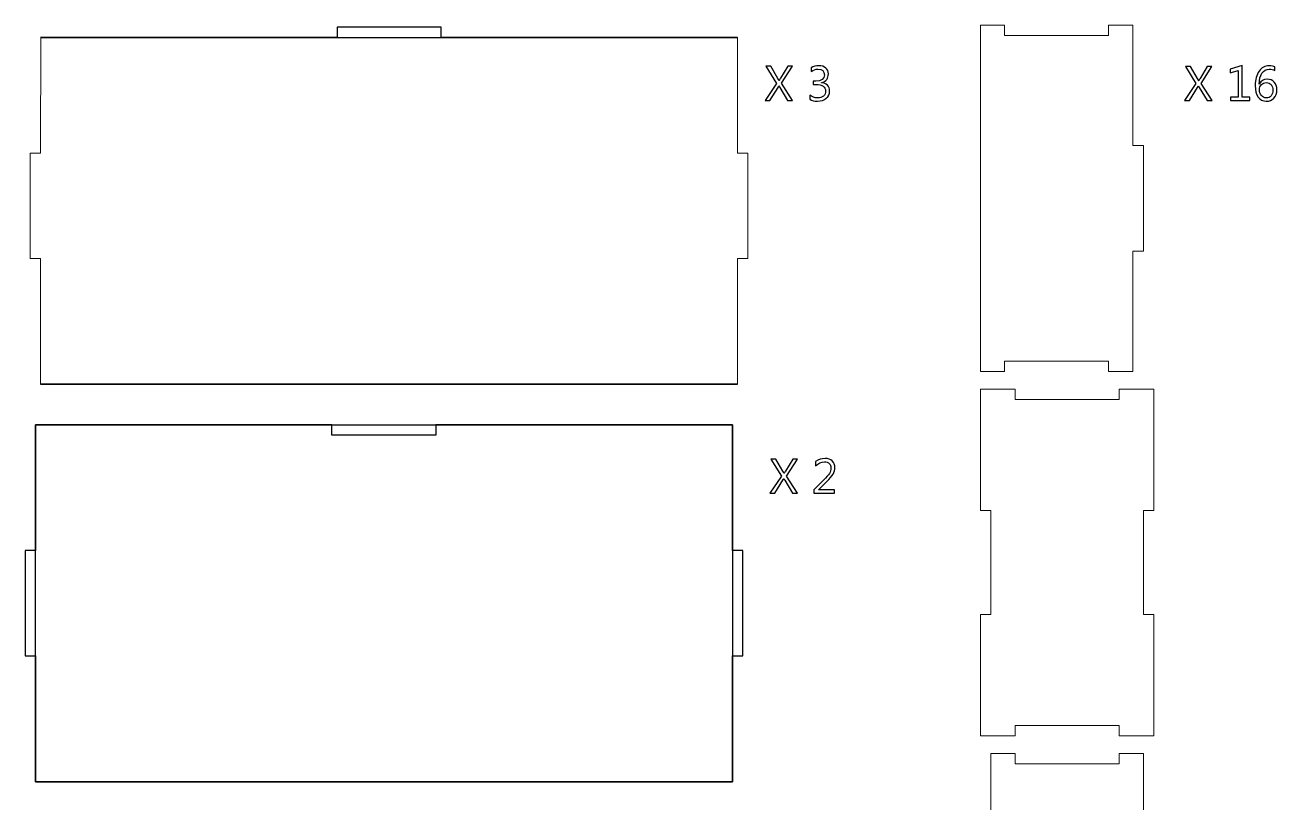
# Model space of a CAD drawing. Header units: millimetres. Extents: x -496 to -135, y -65 to 493.
# Drawn here: x -496.1 to -135.1, y 268.9 to 493.3 of the extents above; entities that cross this region are included whole.
import ezdxf

# ---------------------------------------------------------------- set-up
doc = ezdxf.new("R2010")
doc.units = ezdxf.units.MM
doc.header["$MEASUREMENT"] = 0
doc.layers.add('boxes', color=7, linetype='Continuous')

msp = doc.modelspace()

# ---------------------------------------------------------------- linework, layer by layer
at = {"layer": 'boxes', "color": 7}
for points, knots in [([(-491.6537, 489.6482), (-491.6537, 489.6482), (-406.1536, 489.6482), (-406.1536, 489.6482), (-406.1536, 489.6482), (-406.1536, 489.6482), (-406.1536, 492.6459), (-406.1536, 492.6459), (-406.1536, 492.6459), (-406.1536, 492.6459), (-376.1552, 492.6459), (-376.1552, 492.6459), (-376.1552, 492.6459), (-376.1552, 492.6459), (-376.1552, 489.6482), (-376.1552, 489.6482), (-376.1552, 489.6482), (-376.1552, 489.6482), (-290.6524, 489.6482), (-290.6524, 489.6482), (-290.6524, 489.6482), (-290.6524, 489.6482), (-491.6537, 489.6482), (-491.6537, 489.6482)], [0, 0, 0, 0, 0.16666667, 0.16666667, 0.16666667, 0.16666667, 0.33333333, 0.33333333, 0.33333333, 0.33333333, 0.5, 0.5, 0.5, 0.5, 0.66666667, 0.66666667, 0.66666667, 0.66666667, 0.83333333, 0.83333333, 0.83333333, 0.83333333, 1, 1, 1, 1]), ([(-290.6524, 389.6485), (-364.325, 389.6485), (-417.3961, 389.6485), (-491.6537, 389.6485), (-491.6537, 389.6485), (-491.6537, 389.6485), (-290.6524, 389.6485), (-290.6524, 389.6485)], [0, 0, 0, 0, 0.5, 0.5, 0.5, 0.5, 1, 1, 1, 1]), ([(-493.1228, 274.9755), (-493.1228, 274.9755), (-493.1228, 311.2764), (-493.1228, 311.2764), (-493.1228, 311.2764), (-493.1228, 311.2764), (-496.1232, 311.2764), (-496.1232, 311.2764), (-496.1232, 311.2764), (-496.1232, 311.2764), (-496.1232, 341.677), (-496.1232, 341.677), (-496.1232, 341.677), (-496.1232, 341.677), (-493.1228, 341.677), (-493.1228, 341.677), (-493.1228, 341.677), (-493.1228, 341.677), (-493.1228, 377.9752), (-493.1228, 377.9752), (-493.1228, 377.9752), (-493.1228, 377.9752), (-493.1228, 274.9755), (-493.1228, 274.9755)], [0, 0, 0, 0, 0.16666667, 0.16666667, 0.16666667, 0.16666667, 0.33333333, 0.33333333, 0.33333333, 0.33333333, 0.5, 0.5, 0.5, 0.5, 0.66666667, 0.66666667, 0.66666667, 0.66666667, 0.83333333, 0.83333333, 0.83333333, 0.83333333, 1, 1, 1, 1]), ([(-493.1228, 377.9752), (-493.1228, 377.9752), (-407.6227, 377.9752), (-407.6227, 377.9752), (-407.6227, 377.9752), (-407.6227, 377.9752), (-407.6227, 374.9775), (-407.6227, 374.9775), (-407.6227, 374.9775), (-407.6227, 374.9775), (-377.6243, 374.9775), (-377.6243, 374.9775), (-377.6243, 374.9775), (-377.6243, 374.9775), (-377.6243, 377.9752), (-377.6243, 377.9752), (-377.6243, 377.9752), (-377.6243, 377.9752), (-292.1215, 377.9752), (-292.1215, 377.9752), (-292.1215, 377.9752), (-292.1215, 377.9752), (-493.1228, 377.9752), (-493.1228, 377.9752)], [0, 0, 0, 0, 0.16666667, 0.16666667, 0.16666667, 0.16666667, 0.33333333, 0.33333333, 0.33333333, 0.33333333, 0.5, 0.5, 0.5, 0.5, 0.66666667, 0.66666667, 0.66666667, 0.66666667, 0.83333333, 0.83333333, 0.83333333, 0.83333333, 1, 1, 1, 1]), ([(-292.1215, 377.9752), (-292.1215, 377.9752), (-292.1215, 341.677), (-292.1215, 341.677), (-292.1215, 341.677), (-292.1215, 341.677), (-289.1238, 341.677), (-289.1238, 341.677), (-289.1238, 341.677), (-289.1238, 341.677), (-289.1238, 311.2764), (-289.1238, 311.2764), (-289.1238, 311.2764), (-289.1238, 311.2764), (-292.1215, 311.2764), (-292.1215, 311.2764), (-292.1215, 311.2764), (-292.1215, 311.2764), (-292.1215, 274.9755), (-292.1215, 274.9755), (-292.1215, 274.9755), (-292.1215, 274.9755), (-292.1215, 377.9752), (-292.1215, 377.9752)], [0, 0, 0, 0, 0.16666667, 0.16666667, 0.16666667, 0.16666667, 0.33333333, 0.33333333, 0.33333333, 0.33333333, 0.5, 0.5, 0.5, 0.5, 0.66666667, 0.66666667, 0.66666667, 0.66666667, 0.83333333, 0.83333333, 0.83333333, 0.83333333, 1, 1, 1, 1]), ([(-292.1215, 274.9755), (-365.7941, 274.9755), (-418.8652, 274.9755), (-493.1228, 274.9755), (-493.1228, 274.9755), (-493.1228, 274.9755), (-292.1215, 274.9755), (-292.1215, 274.9755)], [0, 0, 0, 0, 0.5, 0.5, 0.5, 0.5, 1, 1, 1, 1])]:
    msp.add_open_spline(points, degree=3, knots=knots, dxfattribs=at)
at = {"layer": 'boxes', "color": 32, "lineweight": 9}
for points in [[(-491.6537, 489.6482), (-491.6537, 489.6482), (-406.1536, 489.6482), (-406.1536, 489.6482), (-406.1536, 489.6482), (-406.1536, 489.6482), (-406.1536, 492.6459), (-406.1536, 492.6459), (-406.1536, 492.6459), (-406.1536, 492.6459), (-376.1552, 492.6459), (-376.1552, 492.6459), (-376.1552, 492.6459), (-376.1552, 492.6459), (-376.1552, 489.6482), (-376.1552, 489.6482), (-376.1552, 489.6482), (-376.1552, 489.6482), (-290.6524, 489.6482), (-290.6524, 489.6482)], [(-220.6343, 493.2942), (-220.6343, 493.2942), (-213.6361, 493.2942), (-213.6361, 493.2942), (-213.6361, 493.2942), (-213.6361, 493.2942), (-213.6361, 490.2938), (-213.6361, 490.2938), (-213.6361, 490.2938), (-213.6361, 490.2938), (-183.635, 490.2938), (-183.635, 490.2938), (-183.635, 490.2938), (-183.635, 490.2938), (-183.635, 493.2942), (-183.635, 493.2942), (-183.635, 493.2942), (-183.635, 493.2942), (-176.6341, 493.2942), (-176.6341, 493.2942)], [(-176.6341, 493.2942), (-176.6341, 493.2942), (-176.6341, 458.4962), (-176.6341, 458.4962), (-176.6341, 458.4962), (-176.6341, 458.4962), (-173.6364, 458.4962), (-173.6364, 458.4962), (-173.6364, 458.4962), (-173.6364, 458.4962), (-173.6364, 428.0956), (-173.6364, 428.0956), (-173.6364, 428.0956), (-173.6364, 428.0956), (-176.6341, 428.0956), (-176.6341, 428.0956), (-176.6341, 428.0956), (-176.6341, 428.0956), (-176.6341, 393.2949), (-176.6341, 393.2949)], [(-176.6341, 393.2949), (-176.6341, 393.2949), (-183.635, 393.2949), (-183.635, 393.2949), (-183.635, 393.2949), (-183.635, 393.2949), (-183.635, 396.2953), (-183.635, 396.2953), (-183.635, 396.2953), (-183.635, 396.2953), (-213.6361, 396.2953), (-213.6361, 396.2953), (-213.6361, 396.2953), (-213.6361, 396.2953), (-213.6361, 393.2949), (-213.6361, 393.2949), (-213.6361, 393.2949), (-213.6361, 393.2949), (-220.6343, 393.2949), (-220.6343, 393.2949)], [(-220.6343, 388.2147), (-220.6343, 388.2147), (-210.6331, 388.2147), (-210.6331, 388.2147), (-210.6331, 388.2147), (-210.6331, 388.2147), (-210.6331, 385.2143), (-210.6331, 385.2143), (-210.6331, 385.2143), (-210.6331, 385.2143), (-180.632, 385.2143), (-180.632, 385.2143), (-180.632, 385.2143), (-180.632, 385.2143), (-180.632, 388.2147), (-180.632, 388.2147), (-180.632, 388.2147), (-180.632, 388.2147), (-170.6334, 388.2147), (-170.6334, 388.2147)], [(-220.6343, 288.2154), (-220.6343, 288.2154), (-220.6343, 323.2145), (-220.6343, 323.2145), (-220.6343, 323.2145), (-220.6343, 323.2145), (-217.634, 323.2145), (-217.634, 323.2145), (-217.634, 323.2145), (-217.634, 323.2145), (-217.634, 353.2156), (-217.634, 353.2156), (-217.634, 353.2156), (-217.634, 353.2156), (-220.6343, 353.2156), (-220.6343, 353.2156), (-220.6343, 353.2156), (-220.6343, 353.2156), (-220.6343, 388.2147), (-220.6343, 388.2147)], [(-170.6334, 388.2147), (-170.6334, 388.2147), (-170.6334, 353.2156), (-170.6334, 353.2156), (-170.6334, 353.2156), (-170.6334, 353.2156), (-173.6337, 353.2156), (-173.6337, 353.2156), (-173.6337, 353.2156), (-173.6337, 353.2156), (-173.6337, 323.2145), (-173.6337, 323.2145), (-173.6337, 323.2145), (-173.6337, 323.2145), (-170.6334, 323.2145), (-170.6334, 323.2145), (-170.6334, 323.2145), (-170.6334, 323.2145), (-170.6334, 288.2154), (-170.6334, 288.2154)], [(-493.1228, 274.9755), (-493.1228, 274.9755), (-493.1228, 311.2764), (-493.1228, 311.2764), (-493.1228, 311.2764), (-493.1228, 311.2764), (-496.1232, 311.2764), (-496.1232, 311.2764), (-496.1232, 311.2764), (-496.1232, 311.2764), (-496.1232, 341.677), (-496.1232, 341.677), (-496.1232, 341.677), (-496.1232, 341.677), (-493.1228, 341.677), (-493.1228, 341.677), (-493.1228, 341.677), (-493.1228, 341.677), (-493.1228, 377.9752), (-493.1228, 377.9752)], [(-493.1228, 377.9752), (-493.1228, 377.9752), (-407.6227, 377.9752), (-407.6227, 377.9752), (-407.6227, 377.9752), (-407.6227, 377.9752), (-407.6227, 374.9775), (-407.6227, 374.9775), (-407.6227, 374.9775), (-407.6227, 374.9775), (-377.6243, 374.9775), (-377.6243, 374.9775), (-377.6243, 374.9775), (-377.6243, 374.9775), (-377.6243, 377.9752), (-377.6243, 377.9752), (-377.6243, 377.9752), (-377.6243, 377.9752), (-292.1215, 377.9752), (-292.1215, 377.9752)], [(-292.1215, 377.9752), (-292.1215, 377.9752), (-292.1215, 341.677), (-292.1215, 341.677), (-292.1215, 341.677), (-292.1215, 341.677), (-289.1238, 341.677), (-289.1238, 341.677), (-289.1238, 341.677), (-289.1238, 341.677), (-289.1238, 311.2764), (-289.1238, 311.2764), (-289.1238, 311.2764), (-289.1238, 311.2764), (-292.1215, 311.2764), (-292.1215, 311.2764), (-292.1215, 311.2764), (-292.1215, 311.2764), (-292.1215, 274.9755), (-292.1215, 274.9755)], [(-170.6334, 288.2154), (-170.6334, 288.2154), (-180.632, 288.2154), (-180.632, 288.2154), (-180.632, 288.2154), (-180.632, 288.2154), (-180.632, 291.2158), (-180.632, 291.2158), (-180.632, 291.2158), (-180.632, 291.2158), (-210.6331, 291.2158), (-210.6331, 291.2158), (-210.6331, 291.2158), (-210.6331, 291.2158), (-210.6331, 288.2154), (-210.6331, 288.2154), (-210.6331, 288.2154), (-210.6331, 288.2154), (-220.6343, 288.2154), (-220.6343, 288.2154)], [(-217.6339, 183.1359), (-217.6339, 183.1359), (-217.6339, 217.9366), (-217.6339, 217.9366), (-217.6339, 217.9366), (-217.6339, 217.9366), (-220.6343, 217.9366), (-220.6343, 217.9366), (-220.6343, 217.9366), (-220.6343, 217.9366), (-220.6343, 248.3372), (-220.6343, 248.3372), (-220.6343, 248.3372), (-220.6343, 248.3372), (-217.6339, 248.3372), (-217.6339, 248.3372), (-217.6339, 248.3372), (-217.6339, 248.3372), (-217.6339, 283.1352), (-217.6339, 283.1352)], [(-217.6339, 283.1352), (-217.6339, 283.1352), (-210.6331, 283.1352), (-210.6331, 283.1352), (-210.6331, 283.1352), (-210.6331, 283.1352), (-210.6331, 280.1348), (-210.6331, 280.1348), (-210.6331, 280.1348), (-210.6331, 280.1348), (-180.6346, 280.1348), (-180.6346, 280.1348), (-180.6346, 280.1348), (-180.6346, 280.1348), (-180.6346, 283.1352), (-180.6346, 283.1352), (-180.6346, 283.1352), (-180.6346, 283.1352), (-173.6337, 283.1352), (-173.6337, 283.1352)]]:
    msp.add_open_spline(points, degree=3, knots=[0, 0, 0, 0, 0.2, 0.2, 0.2, 0.2, 0.4, 0.4, 0.4, 0.4, 0.6, 0.6, 0.6, 0.6, 0.8, 0.8, 0.8, 0.8, 1, 1, 1, 1], dxfattribs=at)
for points in [[(-220.6343, 393.2949), (-220.6343, 429.8257), (-220.6343, 456.7637), (-220.6343, 493.2942)], [(-491.6537, 456.35), (-491.6537, 456.35), (-491.5514, 489.6482), (-491.5514, 489.6482)], [(-290.6524, 489.6482), (-290.6524, 489.6482), (-290.6524, 456.35), (-290.6524, 456.35)], [(-494.6541, 425.9494), (-494.6541, 425.9494), (-494.6541, 456.35), (-494.6541, 456.35)], [(-494.6541, 456.35), (-494.6541, 456.35), (-491.6537, 456.35), (-491.6537, 456.35)], [(-290.6524, 456.35), (-290.6524, 456.35), (-287.6547, 456.35), (-287.6547, 456.35)], [(-287.6547, 456.35), (-287.6547, 456.35), (-287.6547, 425.9494), (-287.6547, 425.9494)], [(-491.6537, 425.9494), (-491.6537, 425.9494), (-494.6541, 425.9494), (-494.6541, 425.9494)], [(-491.6537, 389.6485), (-491.6537, 389.6485), (-491.6537, 425.9494), (-491.6537, 425.9494)], [(-287.6547, 425.9494), (-287.6547, 425.9494), (-290.6524, 425.9494), (-290.6524, 425.9494)], [(-290.6524, 425.9494), (-290.6524, 425.9494), (-290.6524, 389.6485), (-290.6524, 389.6485)], [(-290.6524, 389.6485), (-364.325, 389.6485), (-417.3961, 389.6485), (-491.6537, 389.6485)], [(-173.6337, 283.1352), (-173.6337, 246.6048), (-173.6337, 219.6666), (-173.6337, 183.1359)], [(-292.1215, 274.9755), (-365.7941, 274.9755), (-418.8652, 274.9755), (-493.1228, 274.9755)]]:
    msp.add_open_spline(points, degree=3, dxfattribs=at)
at = {"layer": 'boxes', "color": 250}
for points, knots in [([(-274.7995, 471.5019), (-274.7995, 471.5019), (-276.2106, 471.5019), (-276.2106, 471.5019), (-276.2106, 471.5019), (-276.2106, 471.5019), (-278.4848, 475.2837), (-278.4848, 475.2837), (-278.4848, 475.2837), (-278.5554, 475.3989), (-278.6306, 475.5635), (-278.7129, 475.7729), (-278.7129, 475.7729), (-278.7129, 475.7729), (-278.7412, 475.7729), (-278.7412, 475.7729), (-278.7412, 475.7729), (-278.7859, 475.667), (-278.8635, 475.5047), (-278.974, 475.2837), (-278.974, 475.2837), (-278.974, 475.2837), (-281.3164, 471.5019), (-281.3164, 471.5019), (-281.3164, 471.5019), (-281.3164, 471.5019), (-282.737, 471.5019), (-282.737, 471.5019), (-282.737, 471.5019), (-282.737, 471.5019), (-279.4303, 476.469), (-279.4303, 476.469), (-279.4303, 476.469), (-279.4303, 476.469), (-282.4736, 481.382), (-282.4736, 481.382), (-282.4736, 481.382), (-282.4736, 481.382), (-281.0554, 481.382), (-281.0554, 481.382), (-281.0554, 481.382), (-281.0554, 481.382), (-279.0375, 477.9107), (-279.0375, 477.9107), (-279.0375, 477.9107), (-278.9034, 477.6802), (-278.7859, 477.4497), (-278.6847, 477.2216), (-278.6847, 477.2216), (-278.6847, 477.2216), (-278.6565, 477.2216), (-278.6565, 477.2216), (-278.6565, 477.2216), (-278.5107, 477.525), (-278.3813, 477.7625), (-278.2708, 477.9366), (-278.2708, 477.9366), (-278.2708, 477.9366), (-276.1706, 481.382), (-276.1706, 481.382), (-276.1706, 481.382), (-276.1706, 481.382), (-274.8394, 481.382), (-274.8394, 481.382), (-274.8394, 481.382), (-274.8394, 481.382), (-277.9486, 476.4831), (-277.9486, 476.4831), (-277.9486, 476.4831), (-277.9486, 476.4831), (-274.7995, 471.5019), (-274.7995, 471.5019)], [0, 0, 0, 0, 0.05555556, 0.05555556, 0.05555556, 0.05555556, 0.11111111, 0.11111111, 0.11111111, 0.11111111, 0.16666667, 0.16666667, 0.16666667, 0.16666667, 0.22222222, 0.22222222, 0.22222222, 0.22222222, 0.27777778, 0.27777778, 0.27777778, 0.27777778, 0.33333333, 0.33333333, 0.33333333, 0.33333333, 0.38888889, 0.38888889, 0.38888889, 0.38888889, 0.44444444, 0.44444444, 0.44444444, 0.44444444, 0.5, 0.5, 0.5, 0.5, 0.55555556, 0.55555556, 0.55555556, 0.55555556, 0.61111111, 0.61111111, 0.61111111, 0.61111111, 0.66666667, 0.66666667, 0.66666667, 0.66666667, 0.72222222, 0.72222222, 0.72222222, 0.72222222, 0.77777778, 0.77777778, 0.77777778, 0.77777778, 0.83333333, 0.83333333, 0.83333333, 0.83333333, 0.88888889, 0.88888889, 0.88888889, 0.88888889, 0.94444444, 0.94444444, 0.94444444, 0.94444444, 1, 1, 1, 1]), ([(-269.823, 471.8664), (-269.823, 471.8664), (-269.823, 473.087), (-269.823, 473.087), (-269.823, 473.087), (-269.148, 472.5532), (-268.386, 472.2874), (-267.537, 472.2874), (-267.537, 472.2874), (-266.8479, 472.2874), (-266.2976, 472.4591), (-265.886, 472.8048), (-265.886, 472.8048), (-265.4744, 473.1482), (-265.2698, 473.6115), (-265.2698, 474.1971), (-265.2698, 474.1971), (-265.2698, 475.4859), (-266.1847, 476.1327), (-268.0191, 476.1327), (-268.0191, 476.1327), (-268.0191, 476.1327), (-268.8376, 476.1327), (-268.8376, 476.1327), (-268.8376, 476.1327), (-268.8376, 476.1327), (-268.8376, 477.0899), (-268.8376, 477.0899), (-268.8376, 477.0899), (-268.8376, 477.0899), (-268.0591, 477.0899), (-268.0591, 477.0899), (-268.0591, 477.0899), (-266.4293, 477.0899), (-265.6132, 477.6967), (-265.6132, 478.9079), (-265.6132, 478.9079), (-265.6132, 480.0297), (-266.2364, 480.5894), (-267.4805, 480.5894), (-267.4805, 480.5894), (-268.1743, 480.5894), (-268.8282, 480.3543), (-269.4443, 479.8815), (-269.4443, 479.8815), (-269.4443, 479.8815), (-269.4443, 480.9822), (-269.4443, 480.9822), (-269.4443, 480.9822), (-268.8117, 481.3585), (-268.0615, 481.5467), (-267.1983, 481.5467), (-267.1983, 481.5467), (-266.3658, 481.5467), (-265.7025, 481.3279), (-265.204, 480.8858), (-265.204, 480.8858), (-264.7054, 480.446), (-264.4561, 479.8815), (-264.4561, 479.1924), (-264.4561, 479.1924), (-264.4561, 477.8919), (-265.1169, 477.0546), (-266.441, 476.683), (-266.441, 476.683), (-266.441, 476.683), (-266.441, 476.6548), (-266.441, 476.6548), (-266.441, 476.6548), (-265.7284, 476.5866), (-265.1616, 476.3373), (-264.743, 475.9093), (-264.743, 475.9093), (-264.322, 475.4789), (-264.1103, 474.9427), (-264.1103, 474.2982), (-264.1103, 474.2982), (-264.1103, 473.414), (-264.4302, 472.6966), (-265.0652, 472.1534), (-265.0652, 472.1534), (-265.7025, 471.6077), (-266.5422, 471.3373), (-267.584, 471.3373), (-267.584, 471.3373), (-268.5201, 471.3373), (-269.268, 471.5137), (-269.823, 471.8664)], [0, 0, 0, 0, 0.04545455, 0.04545455, 0.04545455, 0.04545455, 0.09090909, 0.09090909, 0.09090909, 0.09090909, 0.13636364, 0.13636364, 0.13636364, 0.13636364, 0.18181818, 0.18181818, 0.18181818, 0.18181818, 0.22727273, 0.22727273, 0.22727273, 0.22727273, 0.27272727, 0.27272727, 0.27272727, 0.27272727, 0.31818182, 0.31818182, 0.31818182, 0.31818182, 0.36363636, 0.36363636, 0.36363636, 0.36363636, 0.40909091, 0.40909091, 0.40909091, 0.40909091, 0.45454545, 0.45454545, 0.45454545, 0.45454545, 0.5, 0.5, 0.5, 0.5, 0.54545455, 0.54545455, 0.54545455, 0.54545455, 0.59090909, 0.59090909, 0.59090909, 0.59090909, 0.63636364, 0.63636364, 0.63636364, 0.63636364, 0.68181818, 0.68181818, 0.68181818, 0.68181818, 0.72727273, 0.72727273, 0.72727273, 0.72727273, 0.77272727, 0.77272727, 0.77272727, 0.77272727, 0.81818182, 0.81818182, 0.81818182, 0.81818182, 0.86363636, 0.86363636, 0.86363636, 0.86363636, 0.90909091, 0.90909091, 0.90909091, 0.90909091, 0.95454545, 0.95454545, 0.95454545, 0.95454545, 1, 1, 1, 1]), ([(-153.8227, 471.4737), (-153.8227, 471.4737), (-155.2338, 471.4737), (-155.2338, 471.4737), (-155.2338, 471.4737), (-155.2338, 471.4737), (-157.508, 475.2555), (-157.508, 475.2555), (-157.508, 475.2555), (-157.5786, 475.3707), (-157.6538, 475.5353), (-157.7361, 475.7447), (-157.7361, 475.7447), (-157.7361, 475.7447), (-157.7644, 475.7447), (-157.7644, 475.7447), (-157.7644, 475.7447), (-157.8091, 475.6388), (-157.8867, 475.4765), (-157.9972, 475.2555), (-157.9972, 475.2555), (-157.9972, 475.2555), (-160.3396, 471.4737), (-160.3396, 471.4737), (-160.3396, 471.4737), (-160.3396, 471.4737), (-161.7602, 471.4737), (-161.7602, 471.4737), (-161.7602, 471.4737), (-161.7602, 471.4737), (-158.4535, 476.4408), (-158.4535, 476.4408), (-158.4535, 476.4408), (-158.4535, 476.4408), (-161.4968, 481.3538), (-161.4968, 481.3538), (-161.4968, 481.3538), (-161.4968, 481.3538), (-160.0786, 481.3538), (-160.0786, 481.3538), (-160.0786, 481.3538), (-160.0786, 481.3538), (-158.0607, 477.8825), (-158.0607, 477.8825), (-158.0607, 477.8825), (-157.9266, 477.652), (-157.8091, 477.4215), (-157.7079, 477.1934), (-157.7079, 477.1934), (-157.7079, 477.1934), (-157.6797, 477.1934), (-157.6797, 477.1934), (-157.6797, 477.1934), (-157.5339, 477.4968), (-157.4045, 477.7343), (-157.294, 477.9084), (-157.294, 477.9084), (-157.294, 477.9084), (-155.1938, 481.3538), (-155.1938, 481.3538), (-155.1938, 481.3538), (-155.1938, 481.3538), (-153.8626, 481.3538), (-153.8626, 481.3538), (-153.8626, 481.3538), (-153.8626, 481.3538), (-156.9718, 476.4549), (-156.9718, 476.4549), (-156.9718, 476.4549), (-156.9718, 476.4549), (-153.8227, 471.4737), (-153.8227, 471.4737)], [0, 0, 0, 0, 0.05555556, 0.05555556, 0.05555556, 0.05555556, 0.11111111, 0.11111111, 0.11111111, 0.11111111, 0.16666667, 0.16666667, 0.16666667, 0.16666667, 0.22222222, 0.22222222, 0.22222222, 0.22222222, 0.27777778, 0.27777778, 0.27777778, 0.27777778, 0.33333333, 0.33333333, 0.33333333, 0.33333333, 0.38888889, 0.38888889, 0.38888889, 0.38888889, 0.44444444, 0.44444444, 0.44444444, 0.44444444, 0.5, 0.5, 0.5, 0.5, 0.55555556, 0.55555556, 0.55555556, 0.55555556, 0.61111111, 0.61111111, 0.61111111, 0.61111111, 0.66666667, 0.66666667, 0.66666667, 0.66666667, 0.72222222, 0.72222222, 0.72222222, 0.72222222, 0.77777778, 0.77777778, 0.77777778, 0.77777778, 0.83333333, 0.83333333, 0.83333333, 0.83333333, 0.88888889, 0.88888889, 0.88888889, 0.88888889, 0.94444444, 0.94444444, 0.94444444, 0.94444444, 1, 1, 1, 1]), ([(-142.9477, 471.4737), (-142.9477, 471.4737), (-148.5357, 471.4737), (-148.5357, 471.4737), (-148.5357, 471.4737), (-148.5357, 471.4737), (-148.5357, 472.4662), (-148.5357, 472.4662), (-148.5357, 472.4662), (-148.5357, 472.4662), (-146.3038, 472.4662), (-146.3038, 472.4662), (-146.3038, 472.4662), (-146.3038, 472.4662), (-146.3038, 480.1426), (-146.3038, 480.1426), (-146.3038, 480.1426), (-146.3038, 480.1426), (-148.5922, 479.4606), (-148.5922, 479.4606), (-148.5922, 479.4606), (-148.5922, 479.4606), (-148.5922, 480.5354), (-148.5922, 480.5354), (-148.5922, 480.5354), (-148.5922, 480.5354), (-145.175, 481.5749), (-145.175, 481.5749), (-145.175, 481.5749), (-145.175, 481.5749), (-145.175, 472.4662), (-145.175, 472.4662), (-145.175, 472.4662), (-145.175, 472.4662), (-142.9477, 472.4662), (-142.9477, 472.4662), (-142.9477, 472.4662), (-142.9477, 472.4662), (-142.9477, 471.4737), (-142.9477, 471.4737)], [0, 0, 0, 0, 0.1, 0.1, 0.1, 0.1, 0.2, 0.2, 0.2, 0.2, 0.3, 0.3, 0.3, 0.3, 0.4, 0.4, 0.4, 0.4, 0.5, 0.5, 0.5, 0.5, 0.6, 0.6, 0.6, 0.6, 0.7, 0.7, 0.7, 0.7, 0.8, 0.8, 0.8, 0.8, 0.9, 0.9, 0.9, 0.9, 1, 1, 1, 1]), ([(-135.7087, 481.2362), (-135.7087, 481.2362), (-135.7087, 480.1685), (-135.7087, 480.1685), (-135.7087, 480.1685), (-136.2167, 480.4319), (-136.7553, 480.5612), (-137.3198, 480.5612), (-137.3198, 480.5612), (-138.197, 480.5612), (-138.9002, 480.1708), (-139.4247, 479.39), (-139.4247, 479.39), (-139.9515, 478.6092), (-140.2149, 477.565), (-140.2149, 476.255), (-140.2149, 476.255), (-140.2149, 476.255), (-140.1867, 476.255), (-140.1867, 476.255), (-140.1867, 476.255), (-139.7281, 477.1887), (-138.9731, 477.6544), (-137.9265, 477.6544), (-137.9265, 477.6544), (-137.0634, 477.6544), (-136.3767, 477.3768), (-135.8663, 476.8242), (-135.8663, 476.8242), (-135.356, 476.2715), (-135.102, 475.5306), (-135.102, 474.6017), (-135.102, 474.6017), (-135.102, 473.6327), (-135.3936, 472.8425), (-135.9768, 472.2286), (-135.9768, 472.2286), (-136.5601, 471.6148), (-137.3009, 471.3091), (-138.2017, 471.3091), (-138.2017, 471.3091), (-139.1942, 471.3091), (-139.9726, 471.7042), (-140.5371, 472.4944), (-140.5371, 472.4944), (-141.1039, 473.2846), (-141.3861, 474.3923), (-141.3861, 475.8223), (-141.3861, 475.8223), (-141.3861, 477.5532), (-141.0169, 478.9361), (-140.276, 479.9686), (-140.276, 479.9686), (-139.5376, 481.0034), (-138.5615, 481.5185), (-137.348, 481.5185), (-137.348, 481.5185), (-136.6589, 481.5185), (-136.1133, 481.4244), (-135.7087, 481.2362)], [0, 0, 0, 0, 0.06666667, 0.06666667, 0.06666667, 0.06666667, 0.13333333, 0.13333333, 0.13333333, 0.13333333, 0.2, 0.2, 0.2, 0.2, 0.26666667, 0.26666667, 0.26666667, 0.26666667, 0.33333333, 0.33333333, 0.33333333, 0.33333333, 0.4, 0.4, 0.4, 0.4, 0.46666667, 0.46666667, 0.46666667, 0.46666667, 0.53333333, 0.53333333, 0.53333333, 0.53333333, 0.6, 0.6, 0.6, 0.6, 0.66666667, 0.66666667, 0.66666667, 0.66666667, 0.73333333, 0.73333333, 0.73333333, 0.73333333, 0.8, 0.8, 0.8, 0.8, 0.86666667, 0.86666667, 0.86666667, 0.86666667, 0.93333333, 0.93333333, 0.93333333, 0.93333333, 1, 1, 1, 1]), ([(-138.1735, 476.6972), (-138.7591, 476.6972), (-139.2318, 476.4996), (-139.594, 476.1045), (-139.594, 476.1045), (-139.9562, 475.7094), (-140.1373, 475.2437), (-140.1373, 474.7051), (-140.1373, 474.7051), (-140.1373, 474.0302), (-139.9585, 473.454), (-139.5963, 472.9765), (-139.5963, 472.9765), (-139.2365, 472.4991), (-138.7591, 472.2592), (-138.1617, 472.2592), (-138.1617, 472.2592), (-137.5902, 472.2592), (-137.1316, 472.4662), (-136.7835, 472.8825), (-136.7835, 472.8825), (-136.4331, 473.2987), (-136.2591, 473.8256), (-136.2591, 474.4629), (-136.2591, 474.4629), (-136.2591, 475.1614), (-136.4261, 475.7094), (-136.7624, 476.1045), (-136.7624, 476.1045), (-137.0963, 476.4996), (-137.5691, 476.6972), (-138.1735, 476.6972)], [0, 0, 0, 0, 0.125, 0.125, 0.125, 0.125, 0.25, 0.25, 0.25, 0.25, 0.375, 0.375, 0.375, 0.375, 0.5, 0.5, 0.5, 0.5, 0.625, 0.625, 0.625, 0.625, 0.75, 0.75, 0.75, 0.75, 0.875, 0.875, 0.875, 0.875, 1, 1, 1, 1]), ([(-273.3737, 358.1911), (-273.3737, 358.1911), (-274.7848, 358.1911), (-274.7848, 358.1911), (-274.7848, 358.1911), (-274.7848, 358.1911), (-277.059, 361.9729), (-277.059, 361.9729), (-277.059, 361.9729), (-277.1296, 362.0881), (-277.2048, 362.2527), (-277.2871, 362.4621), (-277.2871, 362.4621), (-277.2871, 362.4621), (-277.3154, 362.4621), (-277.3154, 362.4621), (-277.3154, 362.4621), (-277.3601, 362.3562), (-277.4377, 362.1939), (-277.5482, 361.9729), (-277.5482, 361.9729), (-277.5482, 361.9729), (-279.8906, 358.1911), (-279.8906, 358.1911), (-279.8906, 358.1911), (-279.8906, 358.1911), (-281.3112, 358.1911), (-281.3112, 358.1911), (-281.3112, 358.1911), (-281.3112, 358.1911), (-278.0045, 363.1582), (-278.0045, 363.1582), (-278.0045, 363.1582), (-278.0045, 363.1582), (-281.0478, 368.0712), (-281.0478, 368.0712), (-281.0478, 368.0712), (-281.0478, 368.0712), (-279.6296, 368.0712), (-279.6296, 368.0712), (-279.6296, 368.0712), (-279.6296, 368.0712), (-277.6117, 364.5999), (-277.6117, 364.5999), (-277.6117, 364.5999), (-277.4776, 364.3694), (-277.3601, 364.1389), (-277.2589, 363.9108), (-277.2589, 363.9108), (-277.2589, 363.9108), (-277.2307, 363.9108), (-277.2307, 363.9108), (-277.2307, 363.9108), (-277.0849, 364.2142), (-276.9555, 364.4517), (-276.845, 364.6258), (-276.845, 364.6258), (-276.845, 364.6258), (-274.7448, 368.0712), (-274.7448, 368.0712), (-274.7448, 368.0712), (-274.7448, 368.0712), (-273.4136, 368.0712), (-273.4136, 368.0712), (-273.4136, 368.0712), (-273.4136, 368.0712), (-276.5228, 363.1723), (-276.5228, 363.1723), (-276.5228, 363.1723), (-276.5228, 363.1723), (-273.3737, 358.1911), (-273.3737, 358.1911)], [0, 0, 0, 0, 0.05555556, 0.05555556, 0.05555556, 0.05555556, 0.11111111, 0.11111111, 0.11111111, 0.11111111, 0.16666667, 0.16666667, 0.16666667, 0.16666667, 0.22222222, 0.22222222, 0.22222222, 0.22222222, 0.27777778, 0.27777778, 0.27777778, 0.27777778, 0.33333333, 0.33333333, 0.33333333, 0.33333333, 0.38888889, 0.38888889, 0.38888889, 0.38888889, 0.44444444, 0.44444444, 0.44444444, 0.44444444, 0.5, 0.5, 0.5, 0.5, 0.55555556, 0.55555556, 0.55555556, 0.55555556, 0.61111111, 0.61111111, 0.61111111, 0.61111111, 0.66666667, 0.66666667, 0.66666667, 0.66666667, 0.72222222, 0.72222222, 0.72222222, 0.72222222, 0.77777778, 0.77777778, 0.77777778, 0.77777778, 0.83333333, 0.83333333, 0.83333333, 0.83333333, 0.88888889, 0.88888889, 0.88888889, 0.88888889, 0.94444444, 0.94444444, 0.94444444, 0.94444444, 1, 1, 1, 1]), ([(-262.6845, 358.1911), (-262.6845, 358.1911), (-268.6394, 358.1911), (-268.6394, 358.1911), (-268.6394, 358.1911), (-268.6394, 358.1911), (-268.6394, 359.1977), (-268.6394, 359.1977), (-268.6394, 359.1977), (-268.6394, 359.1977), (-265.7584, 362.0834), (-265.7584, 362.0834), (-265.7584, 362.0834), (-265.0246, 362.8195), (-264.4978, 363.431), (-264.185, 363.9202), (-264.185, 363.9202), (-263.8699, 364.4094), (-263.7123, 364.9315), (-263.7123, 365.4889), (-263.7123, 365.4889), (-263.7123, 366.058), (-263.8746, 366.4978), (-264.2015, 366.8106), (-264.2015, 366.8106), (-264.5284, 367.1234), (-264.9917, 367.2786), (-265.5938, 367.2786), (-265.5938, 367.2786), (-266.4757, 367.2786), (-267.32, 366.9024), (-268.1291, 366.1498), (-268.1291, 366.1498), (-268.1291, 366.1498), (-268.1291, 367.3351), (-268.1291, 367.3351), (-268.1291, 367.3351), (-267.3577, 367.9372), (-266.4593, 368.2359), (-265.4339, 368.2359), (-265.4339, 368.2359), (-264.5519, 368.2359), (-263.8605, 367.9983), (-263.3548, 367.5209), (-263.3548, 367.5209), (-262.8492, 367.0435), (-262.5952, 366.4014), (-262.5952, 365.5971), (-262.5952, 365.5971), (-262.5952, 364.9644), (-262.7716, 364.3459), (-263.1196, 363.7415), (-263.1196, 363.7415), (-263.4677, 363.137), (-264.0957, 362.3868), (-265.0011, 361.4907), (-265.0011, 361.4907), (-265.0011, 361.4907), (-267.2824, 359.2377), (-267.2824, 359.2377), (-267.2824, 359.2377), (-267.2824, 359.2377), (-267.2824, 359.2118), (-267.2824, 359.2118), (-267.2824, 359.2118), (-267.2824, 359.2118), (-262.6845, 359.2118), (-262.6845, 359.2118), (-262.6845, 359.2118), (-262.6845, 359.2118), (-262.6845, 358.1911), (-262.6845, 358.1911)], [0, 0, 0, 0, 0.05555556, 0.05555556, 0.05555556, 0.05555556, 0.11111111, 0.11111111, 0.11111111, 0.11111111, 0.16666667, 0.16666667, 0.16666667, 0.16666667, 0.22222222, 0.22222222, 0.22222222, 0.22222222, 0.27777778, 0.27777778, 0.27777778, 0.27777778, 0.33333333, 0.33333333, 0.33333333, 0.33333333, 0.38888889, 0.38888889, 0.38888889, 0.38888889, 0.44444444, 0.44444444, 0.44444444, 0.44444444, 0.5, 0.5, 0.5, 0.5, 0.55555556, 0.55555556, 0.55555556, 0.55555556, 0.61111111, 0.61111111, 0.61111111, 0.61111111, 0.66666667, 0.66666667, 0.66666667, 0.66666667, 0.72222222, 0.72222222, 0.72222222, 0.72222222, 0.77777778, 0.77777778, 0.77777778, 0.77777778, 0.83333333, 0.83333333, 0.83333333, 0.83333333, 0.88888889, 0.88888889, 0.88888889, 0.88888889, 0.94444444, 0.94444444, 0.94444444, 0.94444444, 1, 1, 1, 1])]:
    msp.add_open_spline(points, degree=3, knots=knots, dxfattribs=at)

doc.saveas('drawing.dxf')
